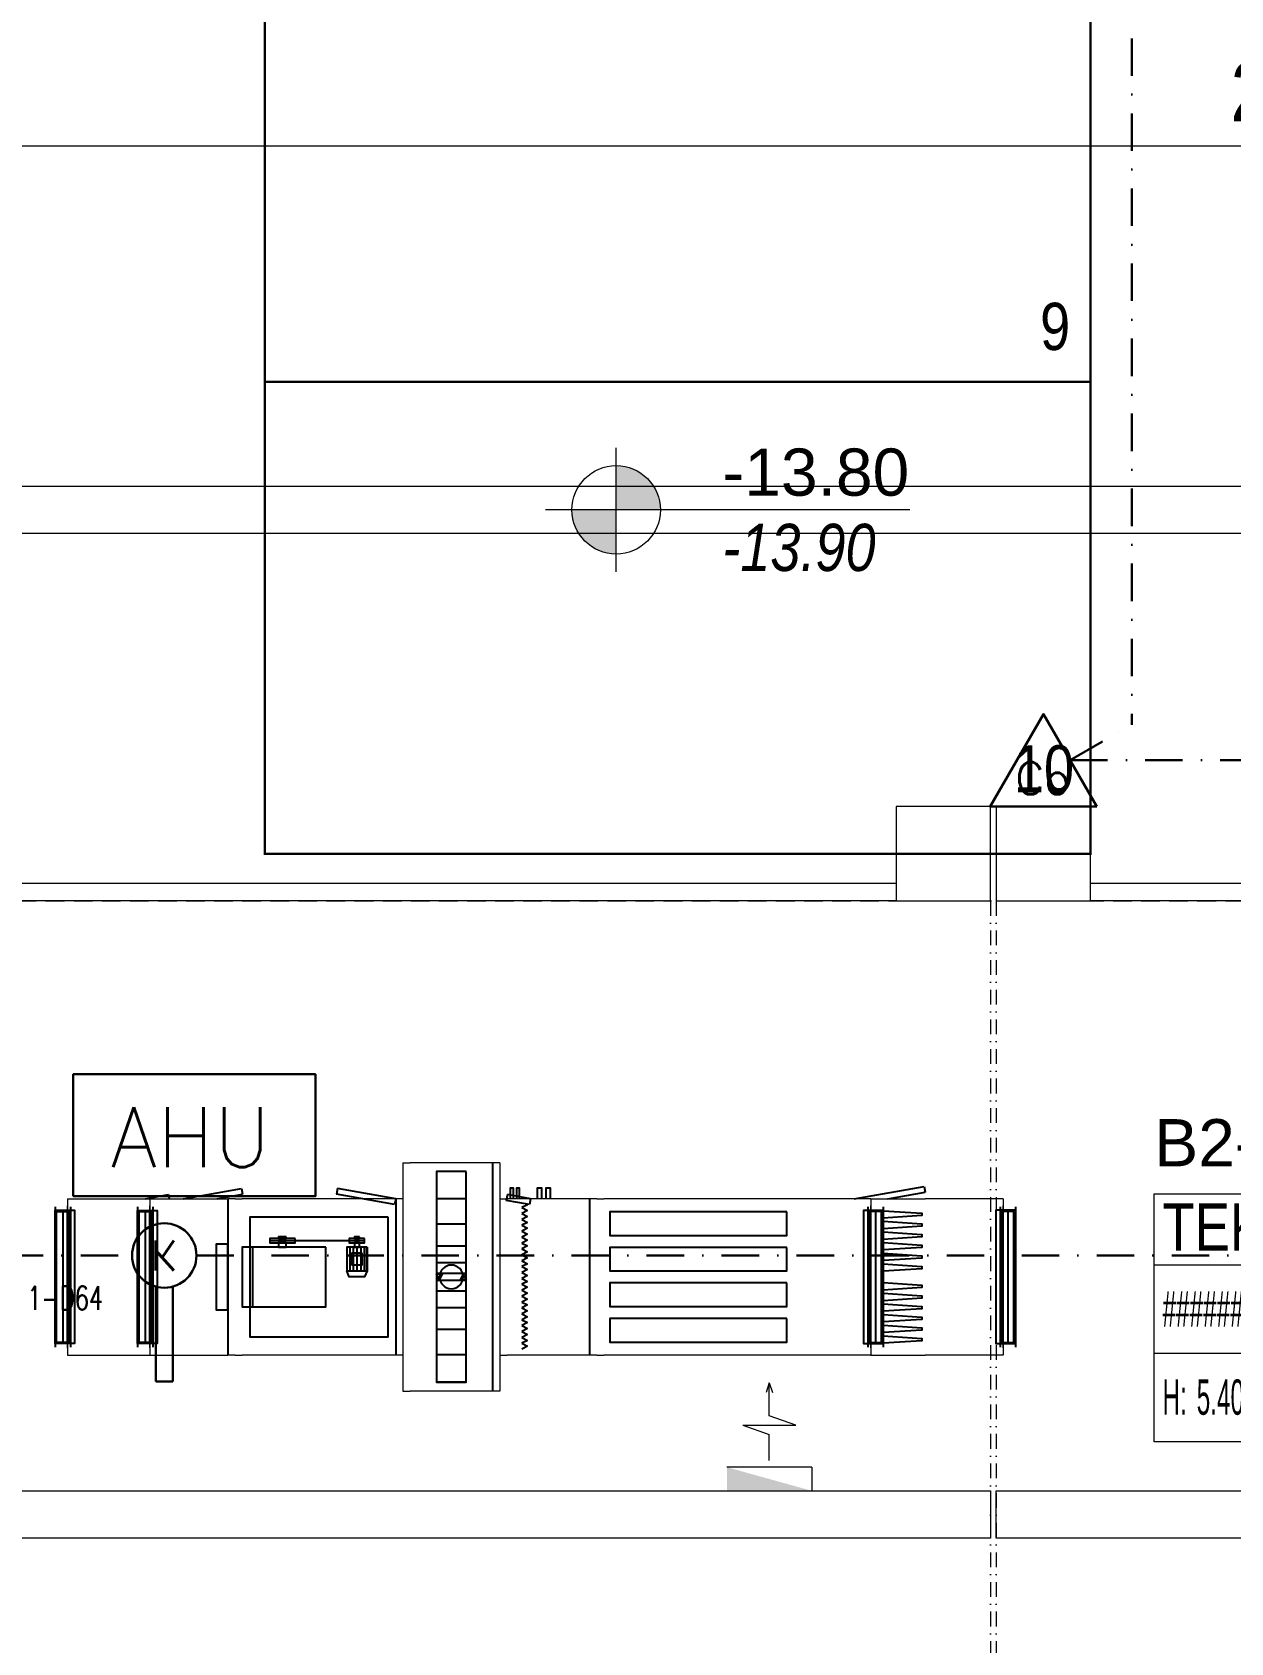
# Model space of a CAD drawing. Header units: metres. Extents: x -19121 to 152404, y -12107 to 29421.
# Drawn here: x 4543 to 5559, y -629 to 736 of the extents above; entities that cross this region are included whole.
import ezdxf
from ezdxf.enums import TextEntityAlignment as Align

# ---------------------------------------------------------------- set-up
doc = ezdxf.new("R2010")
doc.units = ezdxf.units.M
doc.header["$LTSCALE"] = 50
doc.header["$MEASUREMENT"] = 0
for name, pattern in [('DASHDOT', [25.4, 12.7, -6.35, 0, -6.35]), ('DASHDOT2', [0.5, 0.25, -0.125, 0, -0.125]), ('DOT2', [0.125, 0, -0.125]), ('HIDDEN', [0.375, 0.25, -0.125]), ('HIDDEN2', [4.7625, 3.175, -1.5875])]:
    doc.linetypes.add(name, pattern=pattern)
doc.layers.get('0').update_dxf_attribs({"color": 9, "lineweight": 9})
for name, color, linetype, lineweight in [('00', 9, 'Continuous', 9), ('01', 9, 'Continuous', 9), ('06D', 9, 'Continuous', 9), ('20', 9, 'DOT2', 9), ('21', 9, 'Continuous', 9), ('21_mahal200', 9, 'Continuous', 9), ('24', 9, 'DASHDOT2', 9), ('25', 9, 'Continuous', 9), ('32-ekipman', 9, 'Continuous', 9), ('E-DEDEKTÖR NUMARALARI', 20, 'Continuous', 30), ('E-KABLO', 7, 'Continuous', 30), ('E-KABLO @ 1', 7, 'Continuous', 30), ('E-KANAL TİPİ DUMAN DEDEKTÖRÜ', 7, 'Continuous', 30), ('E-KARBONMONOKSİT DEDEKTÖRÜ', 7, 'Continuous', 30), ('E-YANGIN', 7, 'Continuous', 30)]:
    doc.layers.add(name, color=color, linetype=linetype, lineweight=lineweight)
doc.styles.add('Arial', font='arial.ttf', dxfattribs={"height": 2.5})
doc.styles.add('E-YAZI', font='txttw.shx', dxfattribs={"height": 200})
doc.styles.add('MuuM_TEXT-ITALIC', font='ARIALNI.TTF')
doc.styles.add('MuuM_TEXT-STANDART', font='ARIALN.TTF')
doc.styles.add('ROMANS8', font='Txttw.shx')
doc.dimstyles.new('MuuM_DIM200', dxfattribs={"dimscale": 20, "dimtxt": 2, "dimasz": 1, "dimexe": 1, "dimexo": 1, "dimgap": 1, "dimtad": 1, "dimdec": 1, "dimrnd": 0.5, "dimdsep": 46, "dimtxsty": 'MuuM_TEXT-STANDART', "dimblk": 'ARCHTICK', "dimcen": 0, "dimdle": 0.15, "dimclrd": 256, "dimclre": 256, "dimclrt": 256, "dimadec": 0, "dimazin": 0, "dimtfac": 5, "dimtdec": 1, "dimtix": 1, "dimtmove": 2, "dimatfit": 3, "dimldrblk": 'DOT', "dimfxl": 3, "dimfxlon": 1, "dimtolj": 1, "dimlwd": -1, "dimlwe": -1, "dimarcsym": 0})

# ---------------------------------------------------------------- blocks, each defined once
blk = doc.blocks.new('p-akslar_yeni')
at = {"layer": '24'}
for points in [[(11770, -8575), (11770, -11857.2)], [(11775, -8575), (11775, -11857.2)]]:
    blk.add_lwpolyline(points, dxfattribs=at)
blk = doc.blocks.new('100_KARBONMONOKSİT DEDEKTÖRÜ 085')
at = {"layer": 'E-KARBONMONOKSİT DEDEKTÖRÜ', "color": 4}
blk.add_lwpolyline([(2.264, 0), (0, 3.922), (-2.264, 0)], close=True, dxfattribs=at)
at = {"layer": 'E-KARBONMONOKSİT DEDEKTÖRÜ', "color": 3, "style": 'E-YAZI'}
blk.add_text('Co', height=1.36, dxfattribs=at).set_placement((-0.022, 1.201), align=Align.MIDDLE)
blk = doc.blocks.new('KANAL TİPİ DUMAN DEDEKTÖRÜ')
at = {"layer": 'E-KANAL TİPİ DUMAN DEDEKTÖRÜ', "color": 4}
for p, q in [((0.0002, 0.4731), (0, 0)), ((0.0849, 0), (0.0851, 0.473)), ((0, 0), (0.0849, 0))]:
    blk.add_line(p, q, dxfattribs=at)
blk.add_circle((0.0427, 0.6279), 0.1606, dxfattribs=at)
at = {"layer": 'E-KANAL TİPİ DUMAN DEDEKTÖRÜ', "color": 3, "style": 'ROMANS8', "text_generation_flag": 4}
blk.add_text('K', height=0.15, rotation=359.90695, dxfattribs=at).set_placement((0.0427, 0.6279), align=Align.MIDDLE)
blk = doc.blocks.new('E-AHU KLIMA SANTRALI')
at = {"layer": 'E-YANGIN', "color": 2}
blk.add_lwpolyline([(-68.46, 0), (-68.46, 68.97), (68.46, 68.97), (68.46, 0)], close=True, dxfattribs=at)
at = {"layer": 'E-YANGIN', "color": 2, "style": 'E-YAZI'}
blk.add_text('AHU', height=34, dxfattribs=at).set_placement((-47.29, 16.44))
blk = doc.blocks.new('2.bod.sitatik')
at = {"layer": '01'}
for points in [[(5275, -8630), (5355, -8630), (5355, -8550), (5275, -8550)], [(5360, -8630), (5440, -8630), (5440, -8550), (5360, -8550)]]:
    blk.add_lwpolyline(points, close=True, dxfattribs=at)
blk = doc.blocks.new('p-işyeri')
at = {"color": 0, "const_width": 2}
blk.add_lwpolyline([(200, 0), (200, 700), (-200, 700), (-200, 0)], close=True, dxfattribs=at)
blk = doc.blocks.new('P-KURANGLEZ')
at = {"layer": '01'}
blk.add_lwpolyline([(5355, -500), (5355, -540), (1600, -540), (1600, 0), (1640, 0), (1640, -500)], close=True, dxfattribs=at)
blk.add_lwpolyline([(7520, -540), (5360, -540), (5360, -500), (7520, -500), (7520, -540)], dxfattribs=at)
blk = doc.blocks.new('_ArchTick')
at = {"color": 0, "linetype": 'ByBlock', "const_width": 0.15}
blk.add_lwpolyline([(-0.5, -0.5), (0.5, 0.5)], dxfattribs=at)
blk = doc.blocks.new('*D437')
at = {"layer": '25', "transparency": 16777216}
for p, q in [((4440, -32730.8), (4440, -32650.8)), ((6805, -32730.8), (6805, -32650.8)), ((4437, -32670.8), (6808, -32670.8))]:
    blk.add_line(p, q, dxfattribs=at)
at = {"layer": '25', "transparency": 16777216, "xscale": 20, "yscale": 20, "zscale": 20, "rotation": 180}
blk.add_blockref('_ArchTick', (4440, -32670.8), dxfattribs=at)
at = {"layer": '25', "transparency": 16777216, "xscale": 20, "yscale": 20, "zscale": 20}
blk.add_blockref('_ArchTick', (6805, -32670.8), dxfattribs=at)
at = {"layer": '25', "transparency": 16777216, "insert": (5622.5, -32625.3), "char_height": 50, "attachment_point": 5, "style": 'MuuM_TEXT-STANDART'}
blk.add_mtext('\\A1;2365', dxfattribs=at)
blk = doc.blocks.new('_Dot')
at = {"color": 0, "linetype": 'ByBlock', "lineweight": -2}
blk.add_line((-0.5, 0), (-1, 0), dxfattribs=at)
at = {"color": 0, "linetype": 'ByBlock', "const_width": 0.5}
blk.add_lwpolyline([(-0.25, 0, 1), (0.25, 0, 1)], format="xyb", close=True, dxfattribs=at)
blk = doc.blocks.new('YD-72-20')
at = {"linetype": 'Continuous'}
for p, q in [((0, 0.714), (-0.028, 0.634)), ((0, 0.714), (0.028, 0.634)), ((0, 0.434), (0, 0.714)), ((0.225, 0.355), (0, 0.434)), ((-0.225, 0.355), (0.225, 0.355)), ((-0.225, 0.355), (0, 0.276)), ((0, 0.058), (0, 0.276)), ((0.36, 0), (-0.36, 0)), ((0.36, 0), (0.36, -0.2))]:
    blk.add_line(p, q, dxfattribs=at)
blk.add_solid([(0.36, -0.2), (-0.36, 0), (-0.36, -0.2)])
blk = doc.blocks.new('A$C29B32992')
at = {"xscale": 100, "yscale": 100, "zscale": 100}
blk.add_blockref('YD-72-20', (5167.6, -11370.1), dxfattribs=at)
blk = doc.blocks.new('0_elevationtarget-p-bk')
h = blk.add_hatch(color=250)
h.paths.add_polyline_path([(1.875, 0, 0.414214), (0, 1.875), (0, 0)])
h.paths.add_polyline_path([(0, 0), (-1.875, 0, 0.414214), (0, -1.875)])
blk.add_line((0, -2.625), (0, 2.625))
blk.add_lwpolyline([(12.453, 0), (-3, 0)])
blk.add_circle((0, 0), 1.875)
at = {"style": 'Arial'}
blk.add_attdef('BITMISKOT', text='', height=2, dxfattribs=at).set_placement((4.5, 0), align=Align.BOTTOM_LEFT)
at = {"style": 'MuuM_TEXT-ITALIC'}
blk.add_attdef('FINISHINGFLOORLEVEL', text='', height=2, dxfattribs=at).set_placement((4.5, -0.592), align=Align.TOP_LEFT)
blk = doc.blocks.new('fgdfhdfh')
for p, q in [((2844, 1630), (2905, 1630)), ((2844, 1630), (2905, 1630)), ((2844, -305), (2844, 1630)), ((3605, 1630), (2905, 1630)), ((3666, 1630), (3605, 1630)), ((3666, 1630), (3605, 1630)), ((3666, -305), (3666, 1630)), ((0, 1325), (61, 1325)), ((0, 0), (0, 1325)), ((61, 1325), (700, 1325)), ((700, 1325), (761, 1325)), ((700, 0), (700, 1325)), ((761, 1325), (1361, 1325)), ((1361, 1325), (1361, 1325)), ((1422, 1325), (1361, 1325)), ((1422, 1325), (1483, 1325)), ((2783, 1325), (1483, 1325)), ((2844, 1325), (2783, 1325)), ((3666, 1325), (3727, 1325)), ((3927, 1325), (3727, 1325)), ((4427, 1325), (3927, 1325)), ((4488, 1325), (4427, 1325)), ((4488, 1325), (4549, 1325)), ((6149, 1325), (4549, 1325)), ((6749, 1325), (6149, 1325)), ((6810, 1325), (6749, 1325)), ((6810, 0), (6810, 1325)), ((6810, 1325), (7271, 1325)), ((7871, 1325), (7271, 1325)), ((7932, 1325), (7871, 1325)), ((7932, 0), (7932, 1325)), ((0, 0), (61, 0)), ((61, 0), (700, 0)), ((700, 0), (761, 0)), ((761, 0), (1361, 0)), ((1422, 0), (1361, 0)), ((1422, 0), (1483, 0)), ((2783, 0), (1483, 0)), ((2844, 0), (2783, 0)), ((3666, 0), (3727, 0)), ((3927, 0), (3727, 0)), ((4427, 0), (3927, 0)), ((4488, 0), (4427, 0)), ((4488, 0), (4549, 0)), ((6149, 0), (4549, 0)), ((6749, 0), (6149, 0)), ((6810, 0), (6749, 0)), ((6810, 0), (7271, 0)), ((7871, 0), (7271, 0)), ((7932, 0), (7871, 0)), ((2844, -305), (2905, -305)), ((2844, -305), (2905, -305)), ((3605, -305), (2905, -305)), ((3666, -305), (3605, -305)), ((3666, -305), (3605, -305))]:
    blk.add_line(p, q)
at = {"color": 252, "lineweight": -3}
for p, q in [((3380, 1555), (3130, 1555)), ((3605, -305), (3605, 1630)), ((-105, 67), (-105, 1257)), ((25, 67), (25, 1257)), ((595, 68), (595, 1258)), ((725, 68), (725, 1258)), ((1361, 0), (1361, 1325)), ((1361, 25), (1361, 1300)), ((2783, 0), (2783, 1325)), ((3380, 1324), (3130, 1324)), ((3902, 1250), (3852, 1275)), ((3852, 1225), (3902, 1250)), ((4427, 0), (4427, 1325)), ((6785, 68), (6785, 1258)), ((6915, 68), (6915, 1258)), ((7907, 67), (7907, 1257)), ((8037, 67), (8037, 1257)), ((-40, 97), (-40, 1227)), ((660, 98), (660, 1228)), ((3380, 1109), (3130, 1109)), ((3902, 1200), (3852, 1225)), ((3852, 1175), (3902, 1200)), ((3902, 1150), (3852, 1175)), ((3852, 1125), (3902, 1150)), ((3902, 1100), (3852, 1125)), ((3852, 1075), (3902, 1100)), ((6850, 98), (6850, 1228)), ((7972, 97), (7972, 1227)), ((3902, 1050), (3852, 1075)), ((3852, 1025), (3902, 1050)), ((3902, 1000), (3852, 1025)), ((3852, 975), (3902, 1000)), ((3902, 950), (3852, 975)), ((1569, 409), (1569, 916)), ((3380, 924), (3130, 924)), ((3852, 925), (3902, 950)), ((3902, 900), (3852, 925)), ((3852, 875), (3902, 900)), ((3902, 850), (3852, 875)), ((3852, 825), (3902, 850)), ((3902, 800), (3852, 825)), ((3380, 782), (3130, 782)), ((3380, 693), (3130, 693)), ((3155, 688), (3130, 638)), ((3155, 688), (3180, 638)), ((3355, 638), (3330, 688)), ((3380, 688), (3330, 688)), ((3355, 638), (3380, 688)), ((3852, 775), (3902, 800)), ((3902, 750), (3852, 775)), ((3852, 725), (3902, 750)), ((3902, 700), (3852, 725)), ((3852, 675), (3902, 700)), ((2394, 409), (2394, 612)), ((2422, 409), (2422, 612)), ((2455, 409), (2455, 612)), ((2488, 409), (2488, 612)), ((2516, 409), (2516, 612)), ((2535, 409), (2535, 612)), ((2541, 409), (2541, 612)), ((3180, 638), (3130, 638)), ((3380, 632), (3130, 632)), ((3902, 650), (3852, 675)), ((3852, 625), (3902, 650)), ((3902, 600), (3852, 625)), ((3852, 575), (3902, 600)), ((3902, 550), (3852, 575)), ((3852, 525), (3902, 550)), ((3380, 543), (3130, 543)), ((3902, 500), (3852, 525)), ((3852, 475), (3902, 500)), ((3902, 450), (3852, 475)), ((3852, 425), (3902, 450)), ((3902, 400), (3852, 425)), ((2511, 356), (1719, 356)), ((3380, 401), (3130, 401)), ((3852, 375), (3902, 400)), ((3902, 350), (3852, 375)), ((3852, 325), (3902, 350)), ((3902, 300), (3852, 325)), ((3852, 275), (3902, 300)), ((3902, 250), (3852, 275)), ((3380, 216), (3130, 216)), ((3852, 225), (3902, 250)), ((3902, 200), (3852, 225)), ((3852, 175), (3902, 200)), ((3902, 150), (3852, 175)), ((3852, 125), (3902, 150)), ((858, -35), (864, 0)), ((1269, 0), (1484, -38)), ((1361, 0), (1361, 0)), ((2774, 49), (2282, -38)), ((2783, 0), (2290, -87)), ((2783, 0), (2774, 49)), ((3380, 1), (3130, 1)), ((3918, 49), (3721, 14)), ((3730, -35), (3721, 14)), ((3927, 0), (3730, -35)), ((3902, 100), (3852, 125)), ((3852, 75), (3902, 100)), ((3902, 50), (3852, 75)), ((3927, 0), (3918, 49)), ((6956, 0), (7271, -56)), ((661, -1), (858, -35)), ((983, -1), (1475, -88)), ((1475, -88), (1484, -38)), ((2290, -87), (2282, -38)), ((6671, -1), (7262, -105)), ((7262, -105), (7271, -56)), ((3380, -230), (3130, -230))]:
    blk.add_line(p, q, dxfattribs=at)
for points in [[(3380, -230), (3130, -230), (3130, 1555), (3380, 1555), (3380, -230)], [(-105, 97), (25, 97), (25, 1227), (-105, 1227), (-105, 97)], [(-92, 107), (12, 107), (12, 1217), (-92, 1217), (-92, 107)], [(0, 97), (61, 97), (61, 1227), (0, 1227), (0, 97)], [(595, 98), (725, 98), (725, 1228), (595, 1228), (595, 98)], [(608, 108), (712, 108), (712, 1218), (608, 1218), (608, 108)], [(700, 98), (761, 98), (761, 1228), (700, 1228), (700, 98)], [(2718, 156), (1548, 156), (1548, 1170), (2718, 1170), (2718, 156)], [(6099, 1014), (4599, 1014), (4599, 1214), (6099, 1214), (6099, 1014)], [(6810, 98), (6749, 98), (6749, 1228), (6810, 1228), (6810, 98)], [(6915, 98), (6785, 98), (6785, 1228), (6915, 1228), (6915, 98)], [(6902, 108), (6798, 108), (6798, 1218), (6902, 1218), (6902, 108)], [(7932, 97), (7871, 97), (7871, 1227), (7932, 1227), (7932, 97)], [(8037, 97), (7907, 97), (7907, 1227), (8037, 1227), (8037, 97)], [(8024, 107), (7920, 107), (7920, 1217), (8024, 1217), (8024, 107)], [(1361, 384), (1261, 384), (1261, 941), (1361, 941), (1361, 384)], [(2191, 409), (1483, 409), (1483, 916), (2191, 916), (2191, 409)], [(6099, 713), (4599, 713), (4599, 913), (6099, 913), (6099, 713)], [(2541, 409), (2368, 409), (2368, 612), (2541, 612), (2541, 409)], [(2498, 460), (2412, 460), (2412, 561), (2498, 561), (2498, 460)], [(6099, 412), (4599, 412), (4599, 612), (6099, 612), (6099, 412)], [(1931, 338), (1715, 338), (1715, 373), (1931, 373), (1931, 338)], [(1855, 374), (1790, 374), (1790, 409), (1855, 409), (1855, 374)], [(1855, 323), (1790, 323), (1790, 338), (1855, 338), (1855, 323)], [(2520, 338), (2390, 338), (2390, 373), (2520, 373), (2520, 338)], [(2477, 374), (2434, 374), (2434, 409), (2477, 409), (2477, 374)], [(2477, 323), (2434, 323), (2434, 338), (2477, 338), (2477, 323)], [(6099, 111), (4599, 111), (4599, 311), (6099, 311), (6099, 111)]]:
    blk.add_lwpolyline(points, close=True, dxfattribs=at)
for points in [[(0, 61), (0, 61), (0, 1264), (0, 1264), (0, 61)], [(700, 61), (700, 61), (700, 1264), (700, 1264), (700, 61)], [(6810, 61), (6810, 61), (6810, 1264), (6810, 1264), (6810, 61)], [(7932, 61), (7932, 61), (7932, 1264), (7932, 1264), (7932, 61)]]:
    blk.add_lwpolyline(points, close=True)
for points in [[(6915, 1161), (7244, 1183), (7244, 1203), (6915, 1224)], [(6915, 1071), (7244, 1093), (7244, 1113), (6915, 1134)], [(6915, 981), (7244, 1003), (7244, 1023), (6915, 1044)], [(6915, 891), (7244, 913), (7244, 933), (6915, 954)], [(6915, 801), (7244, 823), (7244, 843), (6915, 864)], [(6915, 711), (7244, 733), (7244, 753), (6915, 774)], [(2541, 612), (2520, 662), (2390, 662), (2369, 612)], [(6915, 551), (7244, 573), (7244, 593), (6915, 614)], [(6915, 461), (7244, 483), (7244, 503), (6915, 524)], [(6915, 371), (7244, 393), (7244, 413), (6915, 434)], [(6915, 281), (7244, 303), (7244, 323), (6915, 344)], [(6915, 191), (7244, 213), (7244, 233), (6915, 254)], [(6915, 101), (7244, 123), (7244, 143), (6915, 164)], [(3781, 0), (3781, -91), (3754, -91), (3754, 0)], [(3834, 0), (3834, -91), (3807, -91), (3807, 0)], [(4023, 0), (4023, -91), (3983, -91), (3983, 0)], [(4095, 0), (4095, -91), (4055, -91), (4055, 0)]]:
    blk.add_lwpolyline(points, dxfattribs=at)
blk.add_circle((3255, 662), 100, dxfattribs=at)
blk = doc.blocks.new('0_roomno2')
blk.add_lwpolyline([(19.375, -10.5), (0, -10.5), (0, 0), (19.375, 0)], close=True)
for points in [[(0, -3), (19.375, -3)], [(8.125, -3), (8.125, -10.5)], [(11.875, -3), (11.875, -10.5)], [(15.625, -3), (15.625, -10.5)], [(0, -6.75), (8.125, -6.75)]]:
    blk.add_lwpolyline(points)
at = {"style": 'MuuM_TEXT-STANDART', "width": 0.6}
blk.add_text('H:', height=1.5, dxfattribs=at).set_placement((0.35, -8.608), align=Align.MIDDLE_LEFT)
at = {"style": 'Arial'}
blk.add_attdef('ODANO', (0, 1.17), '', height=2, dxfattribs=at)
blk.add_attdef('MEKANADI', text='', height=2, dxfattribs=at).set_placement((0.35, -3), align=Align.BOTTOM_LEFT)
at = {"style": 'MuuM_TEXT-STANDART', "width": 0.6}
for tag, p in [('YER01', (10, -4.5)), ('TAVAN01', (13.75, -4.5)), ('DUVAR01', (17.5, -4.5)), ('YER02', (10, -6.75)), ('TAVAN02', (13.75, -6.75)), ('DUVAR02', (17.5, -6.75)), ('YER03', (10, -9)), ('TAVAN03', (13.75, -9)), ('DUVAR03', (17.5, -9))]:
    blk.add_attdef(tag, text='', height=1.5, dxfattribs=at).set_placement(p, align=Align.MIDDLE_CENTER)
for tag, p in [('M2', (0.35, -4.875)), ('TEMIZTAVANYUKSEKLIGI', (1.8, -8.608))]:
    blk.add_attdef(tag, text='', height=1.5, dxfattribs=at).set_placement(p, align=Align.MIDDLE_LEFT)
blk = doc.blocks.new('2.bod.Mimari')
at = {"layer": '00'}
for points in [[(5275, -8630), (4440, -8630), (4440, -8615), (5275, -8615)], [(5880, -8630), (5440, -8630), (5440, -8615), (5880, -8615)]]:
    blk.add_lwpolyline(points, close=True, dxfattribs=at)
at = {"layer": '06D'}
blk.add_lwpolyline([(1942.5, -8278.51), (8760, -8278.51), (8760, -8733.51), (8720, -8733.51), (8720, -8318.51), (1942.5, -8318.51), (1942.5, -8278.51)], dxfattribs=at)
at = {"layer": '20', "linetype": 'HIDDEN2', "ltscale": 0.1}
blk.add_lwpolyline([(2030, -8630), (8440, -8630)], dxfattribs=at)
at = {"layer": '01'}
blk.add_blockref('P-KURANGLEZ', (0, -8630), dxfattribs=at)
at = {"layer": '06D', "color": 89, "linetype": 'HIDDEN', "true_color": 0x2e4d23, "rotation": 90}
for p in [(5440, -7990), (5440, -8390)]:
    blk.add_blockref('p-işyeri', p, dxfattribs=at)
at = {"layer": '21', "xscale": 20, "yscale": 20, "zscale": 20}
blk.add_blockref('0_elevationtarget-p-bk', (5037.77, -8298.49), dxfattribs=at).add_auto_attribs({'BITMISKOT': '-13.80', 'FINISHINGFLOORLEVEL': '-13.90'})
at = {"layer": '21_mahal200'}
ref = blk.add_blockref('0_roomno2', (5493.92, -8878.34), dxfattribs=dict(at, xscale=20, yscale=20, zscale=20))
ref.add_attrib('ODANO', 'B2-42', (5493.92, -8854.94), dxfattribs={"layer": '0', "height": 40, "style": 'Arial'})
ref.add_attrib('MEKANADI', 'TEKNİK HACİM', dxfattribs={"layer": '0', "height": 40, "style": 'Arial', "width": 0.8}).set_placement((5500.92, -8938.34), align=Align.BOTTOM_LEFT)
ref.add_attrib('M2', '###### m2', dxfattribs={"layer": '0', "height": 30, "style": 'MuuM_TEXT-STANDART', "width": 0.6}).set_placement((5500.92, -8975.84), align=Align.MIDDLE_LEFT)
ref.add_attrib('TEMIZTAVANYUKSEKLIGI', '5.40 M', dxfattribs={"layer": '0', "height": 30, "style": 'MuuM_TEXT-STANDART', "width": 0.6}).set_placement((5529.92, -9050.5), align=Align.MIDDLE_LEFT)
ref.add_attrib('YER01', 'Y04', dxfattribs={"layer": '0', "height": 30, "style": 'MuuM_TEXT-STANDART', "width": 0.6}).set_placement((5693.92, -8968.34), align=Align.MIDDLE_CENTER)
ref.add_attrib('TAVAN01', 'T09', dxfattribs={"layer": '0', "height": 30, "style": 'MuuM_TEXT-STANDART', "width": 0.6}).set_placement((5768.92, -8968.34), align=Align.MIDDLE_CENTER)
ref.add_attrib('DUVAR01', 'D02', dxfattribs={"layer": '0', "height": 30, "style": 'MuuM_TEXT-STANDART', "width": 0.6}).set_placement((5843.92, -8968.34), align=Align.MIDDLE_CENTER)
ref.add_attrib('DUVAR02', 'D07', dxfattribs={"layer": '0', "height": 30, "style": 'MuuM_TEXT-STANDART', "width": 0.6}).set_placement((5843.92, -9013.34), align=Align.MIDDLE_CENTER)
at = {"layer": '32-ekipman'}
blk.add_blockref('A$C29B32992', (0, 2260.12), dxfattribs=at)
at = {"layer": '32-ekipman', "xscale": -0.1, "yscale": 0.1, "zscale": 0.1, "rotation": 180}
blk.add_blockref('fgdfhdfh', (4572.54, -8882.46), dxfattribs=at)
at = {"layer": '21', "style": 'MuuM_TEXT-STANDART'}
for s, p in [('9', (5422.65, -8175)), ('10', (5425.9, -8550))]:
    blk.add_text(s, height=40, dxfattribs=at).set_placement(p, align=Align.BOTTOM_RIGHT)
at = {"layer": '25'}
dim = blk.add_linear_dim(base=(6805, -7990), p1=(4440, -8249.42), p2=(6805, -8179.39), dimstyle='MuuM_DIM200', override={"dimtxt": 2.5}, dxfattribs=at)
dim.commit()
dim.dimension.update_dxf_attribs({"geometry": '*D437', "text_midpoint": (5622.5, -7944.47), "insert": (0, 24680.79)})

msp = doc.modelspace()

# ---------------------------------------------------------------- linework, layer by layer
at = {"layer": 'E-KABLO', "color": 3, "linetype": 'DASHDOT', "ltscale": 0.05}
for p, q in [((5474.91, 1621.52), (5474.91, 149.4)), ((5422.64, 119.22), (5474.91, 149.4)), ((5422.64, 119.22), (6704.94, 119.22))]:
    msp.add_line(p, q, dxfattribs=at)
at = {"layer": 'E-KABLO', "color": 6, "linetype": 'DASHDOT', "ltscale": 0.05}
for p, q in [((2675.86, -300.54), (4631.17, -300.54)), ((4681.97, -300.54), (6630.14, -300.54))]:
    msp.add_line(p, q, dxfattribs=at)

# ---------------------------------------------------------------- block references
for name in ['2.bod.sitatik', '2.bod.Mimari']:
    msp.add_blockref(name, (0, 8630))
at = {"layer": '24'}
msp.add_blockref('p-akslar_yeni', (-6415, 8575), dxfattribs=at)
at = {"layer": 'E-KABLO', "color": 1, "xscale": 1.5, "yscale": 1.5, "zscale": 1.5}
msp.add_blockref('E-AHU KLIMA SANTRALI', (4680.16, -250.34), dxfattribs=at)
at = {"layer": 'E-KABLO @ 1', "color": 6, "linetype": 'DASHDOT', "xscale": 170.0000000000001, "yscale": 170.0000000000001, "zscale": 170.0000000000001}
msp.add_blockref('KANAL TİPİ DUMAN DEDEKTÖRÜ', (4647.41, -407.29), dxfattribs=at)
at = {"layer": 'E-KARBONMONOKSİT DEDEKTÖRÜ', "color": 4, "xscale": 20, "yscale": 20, "zscale": 20, "rotation": 359.9999999603236}
msp.add_blockref('100_KARBONMONOKSİT DEDEKTÖRÜ 085', (5400, 80), dxfattribs=at)

# ---------------------------------------------------------------- texts
at = {"layer": 'E-DEDEKTÖR NUMARALARI', "style": 'E-YAZI', "width": 0.7}
msp.add_text('L06-Z11-D64', height=20, dxfattribs=at).set_placement((4464.79, -346.56))

doc.saveas('drawing.dxf')
